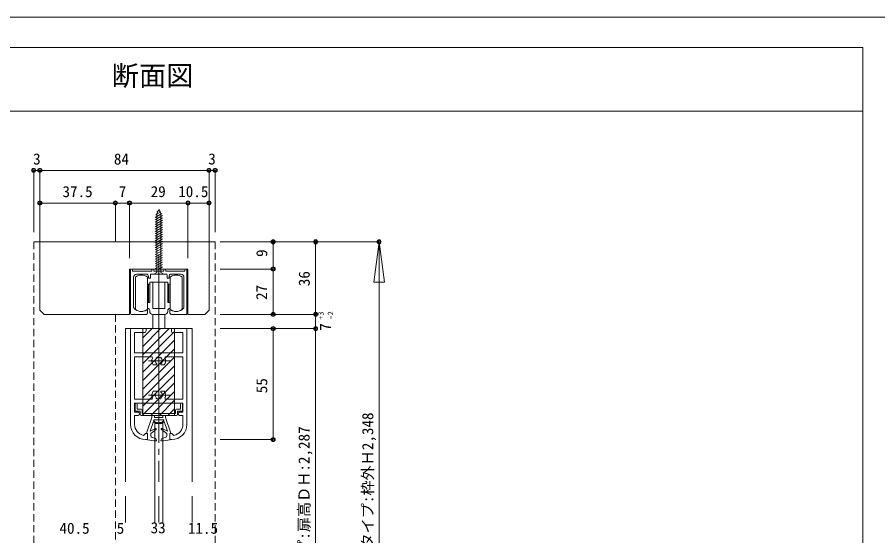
# Model space of a CAD drawing. Units: millimetres on the paper, enlarged 5 times, with parts at other scales. Extents: x -992 to 1008, y -685 to 700.
# Drawn here: x -502 to 210, y 272 to 700 of the extents above; entities that cross this region are included whole.
import ezdxf
from ezdxf.enums import TextEntityAlignment as Align

# ---------------------------------------------------------------- set-up
doc = ezdxf.new("R2010")
doc.units = ezdxf.units.MM
doc.header["$LTSCALE"] = 5
doc.header["$PDMODE"] = 32
doc.header["$PDSIZE"] = 2.5
doc.linetypes.add('CHAIN1', pattern=[8, 5, -1, 1, -1])
doc.linetypes.add('DASHED1', pattern=[1.8, 1.2, -0.6])
for name, color, linetype, lineweight in [('1-0_H-SYM', 7, 'Continuous', 20), ('1-1_0', 7, 'Continuous', 20), ('2-0_18', 7, 'Continuous', 18)]:
    doc.layers.add(name, color=color, linetype=linetype, lineweight=lineweight)
doc.styles.add('ＭＳ ゴシック', font='')
doc.styles.get('ＭＳ ゴシック').set_extended_font_data('MS Gothic')

msp = doc.modelspace()

# ---------------------------------------------------------------- linework, layer by layer
at = {"layer": '1-0_H-SYM'}
for p, q in [((-967.5, 675), (197.5, 675)), ((197.5, 675), (197.5, -26.25)), ((-967.5, 622.5), (197.5, 622.5)), ((-967.5, 622.5), (197.5, 622.5))]:
    msp.add_line(p, q, dxfattribs=at)
at = {"layer": '1-1_0'}
for p in [(-967.5, 675), (197.5, -26.25)]:
    msp.add_line(p, (197.5, 675), dxfattribs=at)
msp.add_lwpolyline([(-992.5, -685), (1007.5, -685), (1007.5, 700), (-992.5, 700)], close=True, dxfattribs=at)
at = {"layer": '2-0_18', "color": 4}
for p, q in [((-487.878, 573.464), (-487.878, 522.481)), ((-487.878, 573.464), (-482.878, 573.464)), ((-482.878, 573.464), (-482.878, 522.481)), ((-482.878, 573.464), (-342.878, 573.464)), ((-342.878, 573.464), (-342.878, 522.481)), ((-342.878, 573.464), (-337.878, 573.464)), ((-337.878, 573.464), (-337.878, 522.481)), ((-482.878, 546.508), (-420.379, 546.508)), ((-482.878, 546.508), (-482.878, 500.93)), ((-420.379, 546.508), (-408.712, 546.508)), ((-420.379, 546.508), (-420.379, 514.439)), ((-408.712, 546.508), (-408.712, 500.93)), ((-408.712, 546.508), (-360.378, 546.508)), ((-360.378, 546.508), (-360.378, 500.93)), ((-360.378, 546.508), (-342.878, 546.508)), ((-342.878, 546.508), (-342.878, 500.93)), ((-254.856, 514.439), (-333.853, 514.439)), ((-289.947, 514.439), (-333.853, 514.439)), ((-298.963, 514.439), (-202.332, 514.439)), ((-289.947, 491.939), (-289.947, 514.439)), ((-254.856, 454.439), (-254.856, 514.439)), ((-202.332, 514.439), (-202.332, 60.553)), ((-333.853, 491.939), (-289.947, 491.939)), ((-289.947, 491.939), (-333.853, 491.939)), ((-289.947, 491.939), (-289.947, 454.439)), ((-254.856, 454.439), (-333.853, 454.439)), ((-333.853, 454.439), (-289.947, 454.439)), ((-254.856, 454.439), (-254.856, 80.51)), ((-333.853, 442.721), (-289.947, 442.721)), ((-254.856, 442.721), (-324.52, 442.721)), ((-289.947, 442.721), (-289.947, 351.054)), ((-333.853, 351.054), (-289.947, 351.054))]:
    msp.add_line(p, q, dxfattribs=at)
at = {"layer": '2-0_18'}
for p, q in [((-384.545, 541.054), (-386.212, 537.693)), ((-384.545, 541.054), (-382.879, 537.693)), ((-387.545, 534.62), (-381.891, 537.885)), ((-387.545, 532.696), (-381.545, 536.16)), ((-387.545, 530.771), (-381.545, 534.235)), ((-387.094, 536.805), (-382.724, 539.328)), ((-386.212, 537.314), (-386.343, 537.239)), ((-386.212, 489.221), (-386.212, 537.693)), ((-386.115, 539.295), (-383.558, 540.771)), ((-382.879, 537.693), (-382.879, 489.221)), ((-387.545, 528.847), (-381.545, 532.311)), ((-387.545, 526.922), (-381.545, 530.386)), ((-387.545, 524.997), (-381.545, 528.462)), ((-387.545, 524.997), (-384.221, 526.916)), ((-387.545, 523.073), (-381.545, 526.537)), ((-387.545, 521.148), (-381.545, 524.613)), ((-387.545, 517.299), (-381.545, 520.763)), ((-337.878, 514.439), (-487.878, 514.439)), ((-482.878, 457.974), (-482.878, 514.439)), ((-387.545, 515.375), (-381.545, 518.839)), ((-387.545, 513.451), (-381.545, 516.915)), ((-387.545, 511.526), (-381.545, 514.99)), ((-387.545, 509.601), (-381.545, 513.065)), ((-342.878, 457.974), (-342.878, 514.439)), ((-387.545, 507.677), (-381.545, 511.141)), ((-387.545, 505.752), (-381.545, 509.217)), ((-387.545, 503.828), (-381.545, 507.292)), ((-387.545, 501.903), (-381.545, 505.368)), ((-387.545, 499.979), (-381.545, 503.443)), ((-387.545, 498.054), (-381.545, 501.518)), ((-387.545, 496.13), (-381.545, 499.594)), ((-408.712, 491.939), (-360.378, 491.939)), ((-408.712, 454.439), (-408.712, 491.939)), ((-407.879, 491.054), (-407.879, 491.096)), ((-407.879, 491.069), (-407.879, 455.221)), ((-407.879, 491.054), (-407.879, 455.221)), ((-406.212, 490.221), (-406.212, 491.054)), ((-390.379, 491.054), (-390.379, 490.221)), ((-388.712, 490.221), (-388.712, 491.054)), ((-387.545, 494.205), (-381.545, 497.669)), ((-387.545, 492.281), (-381.545, 495.745)), ((-384.804, 491.939), (-381.545, 493.82)), ((-380.379, 491.054), (-380.379, 490.221)), ((-378.712, 490.221), (-378.712, 491.054)), ((-362.879, 490.221), (-362.879, 491.054)), ((-361.212, 454.387), (-361.212, 491.054)), ((-360.378, 454.439), (-360.378, 491.939)), ((-390.379, 490.221), (-406.212, 490.221)), ((-405.379, 485.221), (-405.379, 460.185)), ((-403.879, 458.554), (-403.879, 485.221)), ((-402.879, 487.721), (-394.712, 487.721)), ((-393.879, 485.221), (-393.879, 458.554)), ((-380.379, 490.221), (-388.712, 490.221)), ((-386.212, 489.221), (-388.712, 487.721)), ((-381.545, 487.721), (-387.545, 487.721)), ((-381.545, 487.721), (-387.545, 487.721)), ((-382.879, 487.721), (-386.212, 487.721)), ((-382.879, 487.721), (-386.212, 487.721)), ((-385.045, 487.721), (-384.545, 488.221)), ((-384.545, 488.221), (-384.045, 487.721)), ((-384.045, 487.721), (-378.212, 487.721)), ((-382.879, 489.221), (-380.379, 487.721)), ((-362.879, 490.221), (-378.712, 490.221)), ((-377.712, 487.221), (-377.712, 484.387)), ((-377.712, 484.387), (-376.045, 484.387)), ((-376.045, 484.387), (-376.045, 486.054)), ((-375.212, 458.554), (-375.212, 485.221)), ((-374.379, 487.721), (-366.212, 487.721)), ((-365.212, 485.221), (-365.212, 458.554)), ((-363.712, 460.185), (-363.712, 485.221)), ((-393.879, 479.387), (-392.045, 479.387)), ((-392.879, 479.387), (-392.879, 464.388)), ((-392.045, 464.388), (-392.045, 481.054)), ((-392.045, 481.054), (-377.045, 481.054)), ((-389.545, 481.054), (-389.545, 459.388)), ((-379.545, 459.388), (-379.545, 481.054)), ((-377.045, 481.054), (-377.045, 464.388)), ((-377.045, 479.387), (-375.212, 479.387)), ((-376.212, 479.387), (-376.212, 464.388)), ((-393.879, 464.388), (-392.045, 464.388)), ((-377.045, 464.388), (-375.212, 464.388)), ((-482.878, 457.974), (-479.343, 454.439)), ((-393.879, 459.388), (-393.712, 459.388)), ((-393.712, 456.054), (-393.712, 457.721)), ((-392.045, 456.888), (-392.045, 457.721)), ((-389.545, 459.388), (-379.545, 459.388)), ((-377.045, 456.888), (-377.045, 457.721)), ((-375.379, 459.388), (-375.212, 459.388)), ((-375.379, 457.721), (-375.379, 456.054)), ((-346.414, 454.439), (-342.878, 457.974)), ((-479.343, 454.439), (-408.712, 454.439)), ((-407.045, 454.387), (-395.379, 454.387)), ((-389.545, 454.439), (-389.545, 442.772)), ((-389.545, 454.388), (-389.545, 442.721)), ((-389.545, 454.388), (-389.545, 442.721)), ((-379.545, 454.387), (-389.545, 454.387)), ((-379.545, 442.772), (-379.545, 454.439)), ((-379.545, 442.721), (-379.545, 454.388)), ((-379.545, 442.721), (-379.545, 454.387)), ((-373.712, 454.387), (-361.212, 454.387)), ((-346.414, 454.439), (-360.378, 454.439)), ((-412.045, 442.721), (-394.962, 442.721)), ((-412.045, 316.148), (-412.045, 442.721)), ((-407.879, 441.887), (-407.879, 363.554)), ((-397.712, 442.17), (-397.161, 442.721)), ((-397.712, 435.099), (-390.09, 442.721)), ((-397.712, 428.028), (-383.019, 442.721)), ((-397.712, 420.957), (-375.948, 442.721)), ((-397.712, 371.054), (-397.712, 442.721)), ((-389.545, 442.721), (-379.545, 442.721)), ((-374.129, 442.721), (-357.045, 442.721)), ((-361.212, 363.554), (-361.212, 441.887)), ((-357.045, 442.721), (-357.045, 316.148)), ((-396.629, 439.387), (-404.545, 439.387)), ((-404.545, 422.721), (-404.545, 439.387)), ((-397.712, 413.886), (-371.379, 440.219)), ((-364.545, 439.387), (-372.462, 439.387)), ((-364.545, 439.387), (-364.545, 422.721)), ((-397.712, 406.815), (-371.379, 433.148)), ((-404.545, 422.721), (-364.545, 422.721)), ((-397.712, 399.744), (-371.379, 426.077)), ((-404.545, 419.387), (-390.545, 419.387)), ((-404.545, 384.387), (-404.545, 419.387)), ((-397.712, 392.673), (-371.379, 419.006)), ((-389.128, 412.721), (-386.831, 412.721)), ((-379.963, 412.721), (-382.259, 412.721)), ((-378.545, 419.387), (-364.545, 419.387)), ((-364.545, 419.387), (-364.545, 384.387)), ((-397.712, 385.601), (-371.379, 411.935)), ((-397.712, 378.53), (-371.379, 404.864)), ((-397.712, 371.459), (-371.379, 397.793)), ((-390.545, 384.387), (-404.545, 384.387)), ((-391.046, 371.054), (-371.379, 390.722)), ((-386.831, 391.054), (-389.128, 391.054)), ((-382.259, 391.054), (-379.963, 391.054)), ((-364.545, 384.387), (-378.545, 384.387)), ((-364.545, 381.054), (-404.545, 381.054)), ((-404.545, 381.054), (-404.545, 373.554)), ((-404.129, 380.221), (-404.129, 375.221)), ((-402.462, 376.054), (-402.462, 380.221)), ((-383.975, 371.054), (-371.379, 383.651)), ((-364.962, 375.221), (-364.962, 380.221)), ((-364.545, 373.554), (-364.545, 381.054)), ((-404.545, 373.554), (-401.629, 373.554)), ((-399.129, 376.054), (-402.462, 376.054)), ((-399.129, 371.054), (-369.962, 371.054)), ((-371.379, 371.054), (-397.712, 371.054)), ((-390.212, 369.387), (-390.212, 370.221)), ((-389.379, 371.054), (-388.879, 371.054)), ((-388.045, 370.221), (-388.045, 369.387)), ((-381.045, 369.387), (-381.045, 370.221)), ((-380.212, 371.054), (-379.712, 371.054)), ((-378.879, 370.221), (-378.879, 369.387)), ((-376.904, 371.054), (-371.379, 376.579)), ((-364.545, 373.554), (-367.462, 373.554)), ((-367.462, 371.054), (-364.545, 371.054)), ((-364.545, 363.554), (-364.545, 371.054)), ((-388.045, 369.387), (-381.06, 369.387)), ((-387.879, 364.387), (-381.212, 364.387)), ((-387.879, 316.148), (-387.879, 364.387)), ((-381.212, 364.387), (-381.212, 316.148)), ((-380.447, 367.221), (-380.282, 366.721)), ((-380.282, 366.721), (-380.413, 366.721)), ((-380.079, 366.105), (-377.375, 357.887)), ((-378.879, 369.387), (-374.545, 356.221)), ((-395.379, 356.054), (-397.045, 354.54)), ((-393.712, 356.054), (-395.379, 356.054)), ((-393.712, 350.721), (-393.712, 356.054)), ((-393.712, 356.054), (-393.712, 351.054)), ((-391.212, 356.054), (-386.75, 359.317)), ((-391.212, 354.368), (-391.212, 356.054)), ((-382.341, 359.317), (-377.879, 356.054)), ((-377.375, 357.887), (-381.817, 360.166)), ((-377.879, 356.054), (-377.879, 354.368)), ((-374.545, 356.221), (-375.379, 356.054)), ((-375.379, 356.054), (-375.379, 350.721)), ((-375.379, 351.054), (-375.379, 356.054)), ((-395.379, 351.054), (-393.712, 351.054)), ((-382.045, 352.054), (-382.691, 350.338)), ((-379.156, 352.747), (-382.045, 352.054)), ((-375.379, 351.054), (-373.712, 351.054)), ((-387.879, 282.405), (-387.879, 332.32)), ((-381.212, 332.32), (-381.212, 282.405)), ((-381.212, 304.318), (-381.212, 326.236)), ((-387.879, 313.249), (-387.879, 304.318)), ((-412.045, 282.405), (-412.045, 304.318)), ((-357.045, 304.318), (-357.045, 282.405))]:
    msp.add_line(p, q, dxfattribs=at)
at = {"layer": '2-0_18', "linetype": 'DASHED1', "lineweight": 20}
for p, q in [((-487.878, 514.439), (-487.878, 50.51)), ((-337.878, 514.439), (-337.878, 50.51)), ((-420.379, 454.439), (-420.379, 50.51))]:
    msp.add_line(p, q, dxfattribs=at)
at = {"layer": '2-0_18', "linetype": 'CHAIN1'}
for p, q in [((-384.545, 504.055), (-384.545, 371.791)), ((-384.545, 496.091), (-384.545, 447.821)), ((-384.545, 496.091), (-384.545, 447.821)), ((-384.545, 496.091), (-384.545, 447.821)), ((-384.545, 487.757), (-384.545, 439.488)), ((-384.545, 486.155), (-384.545, 363.458)), ((-374.58, 416.054), (-392.913, 416.054)), ((-392.913, 387.721), (-374.58, 387.721)), ((-384.545, 373.396), (-384.545, 316.148)), ((-384.545, 282.405), (-384.545, 304.318))]:
    msp.add_line(p, q, dxfattribs=at)
at = {"layer": '2-0_18', "linetype": 'DASHED1'}
msp.add_line((-384.545, 473.764), (-384.545, 351.407), dxfattribs=at)
at = {"layer": '2-0_18'}
for points in [[(-387.545, 519.224), (-381.563, 522.678), (-381.545, 522.688)], [(-393.045, 486.054), (-393.045, 484.387), (-391.379, 484.387), (-391.379, 487.221)], [(-390.879, 487.721), (-385.074, 487.721), (-385.045, 487.721)], [(-407.045, 442.721), (-394.962, 442.721), (-394.962, 441.054)], [(-397.712, 442.721), (-371.379, 442.721), (-371.379, 371.054)], [(-374.129, 441.054), (-374.129, 442.721), (-362.045, 442.721)], [(-366.629, 380.221), (-366.629, 376.054), (-369.962, 376.054)], [(-401.629, 371.054), (-404.545, 371.054), (-404.545, 363.554)], [(-403.295, 374.388), (-399.962, 374.388), (-399.962, 371.887)], [(-370.795, 375.221), (-370.795, 372.721), (-398.295, 372.721), (-398.295, 375.221)], [(-369.129, 371.887), (-369.129, 374.388), (-365.795, 374.388)], [(-393.712, 356.054), (-394.545, 356.221), (-390.212, 369.387)], [(-387.273, 360.166), (-391.716, 357.887), (-389.011, 366.105)], [(-388.678, 366.721), (-388.809, 366.721), (-388.644, 367.221), (-380.447, 367.221)], [(-372.045, 354.54), (-373.712, 356.054), (-375.379, 356.054)], [(-386.4, 350.338), (-387.045, 352.054), (-389.934, 352.747)]]:
    msp.add_lwpolyline(points, dxfattribs=at)
at = {"layer": '2-0_18', "color": 4}
msp.add_lwpolyline([(-206.665, 481.105), (-202.332, 514.439), (-197.998, 481.105)], close=True, dxfattribs=at)
for centre in [(-487.878, 573.464), (-482.878, 573.464), (-342.878, 573.464), (-337.878, 573.464), (-482.878, 546.508), (-420.379, 546.508), (-408.712, 546.508), (-360.378, 546.508), (-342.878, 546.508), (-289.947, 514.439), (-254.856, 514.439), (-202.332, 514.439), (-289.947, 491.939), (-289.947, 454.439), (-254.856, 454.439), (-289.947, 442.721), (-254.856, 442.721), (-289.947, 351.054)]:
    msp.add_circle(centre, 1.667, dxfattribs=at)
at = {"layer": '2-0_18'}
for centre, radius, start, end in [((-407.045, 491.054), 0.833, 0, 180), ((-389.545, 491.054), 0.833, 0, 180), ((-379.545, 491.054), 0.833, 0, 180), ((-362.045, 491.054), 0.833, 0, 180), ((-402.879, 485.221), 2.5, 90, 180), ((-398.879, 478.554), 8.333, 53.1301, 126.86988), ((-394.712, 486.054), 1.667, 0, 90), ((-390.879, 487.221), 0.5, 90, 180), ((-378.212, 487.221), 0.5, 0, 90), ((-374.379, 486.054), 1.667, 90, 180), ((-370.212, 478.554), 8.333, 53.1301, 126.86988), ((-366.212, 485.221), 2.5, 0, 90), ((-404.879, 460.185), 0.5, 180, 220.00775), ((-398.879, 465.221), 8.333, 220.00775, 301.89077), ((-398.879, 465.221), 8.333, 233.13009, 306.86988), ((-395.379, 456.054), 1.667, 270, 0), ((-394.212, 457.721), 0.5, 0, 121.89077), ((-393.712, 457.721), 1.667, 0, 90), ((-389.545, 456.888), 2.5, 180, 270), ((-379.545, 456.888), 2.5, 270, 0), ((-375.379, 457.721), 1.667, 90, 180), ((-374.879, 457.721), 0.5, 58.10921, 180), ((-373.712, 456.054), 1.667, 180, 270), ((-370.212, 465.221), 8.333, 233.13009, 306.86988), ((-370.212, 465.221), 8.333, 238.1092, 319.99223), ((-364.212, 460.185), 0.5, 319.99223, 0), ((-407.045, 455.221), 0.833, 180, 270), ((-407.045, 441.887), 0.833, 90, 180), ((-362.045, 441.887), 0.833, 0, 90), ((-396.629, 441.054), 1.667, 270, 0), ((-372.462, 441.054), 1.667, 180, 270), ((-390.545, 418.554), 0.833, 337.38012, 90), ((-384.545, 416.054), 5.667, 157.38012, 216.03187), ((-387.045, 416.054), 0.833, 112.0243, 247.97567), ((-384.545, 416.054), 2.917, 135.35887, 164.64111), ((-384.545, 416.054), 2.917, 195.35887, 229.81588), ((-386.831, 413.347), 0.626, 270, 49.81589), ((-385.795, 418.219), 0.833, 52.02431, 187.97567), ((-384.545, 416.054), 2.917, 75.35887, 104.64111), ((-383.295, 418.219), 0.833, 352.0243, 127.97567), ((-382.259, 413.347), 0.626, 130.18409, 270), ((-384.545, 416.054), 2.917, 310.18409, 344.64111), ((-384.545, 416.054), 2.917, 15.35887, 44.64111), ((-382.045, 416.054), 0.833, 292.0243, 67.97568), ((-384.545, 416.054), 5.667, 323.9681, 22.61986), ((-378.545, 418.554), 0.833, 90, 202.61985), ((-390.545, 385.221), 0.833, 270, 22.61986), ((-384.545, 387.721), 5.667, 143.9681, 202.61985), ((-387.045, 387.721), 0.833, 112.0243, 247.97567), ((-384.545, 387.721), 2.917, 130.18409, 164.64111), ((-384.545, 387.721), 2.917, 195.35887, 224.64111), ((-386.831, 390.428), 0.626, 310.18409, 90), ((-385.795, 385.556), 0.833, 172.0243, 307.97567), ((-384.545, 387.721), 2.917, 255.35887, 284.64111), ((-383.295, 385.556), 0.833, 232.0243, 7.97568), ((-382.259, 390.428), 0.626, 90, 229.81588), ((-384.545, 387.721), 2.917, 15.35887, 49.81589), ((-384.545, 387.721), 2.917, 315.35887, 344.64111), ((-382.045, 387.721), 0.833, 292.0243, 67.97568), ((-384.545, 387.721), 5.667, 337.38012, 36.03188), ((-378.545, 385.221), 0.833, 157.38012, 270), ((-403.295, 380.221), 0.833, 0, 180), ((-365.795, 380.221), 0.833, 0, 180), ((-403.295, 375.221), 0.833, 180, 270), ((-401.629, 372.304), 1.25, 270, 90), ((-399.129, 371.887), 0.833, 180, 270), ((-399.129, 375.221), 0.833, 0, 90), ((-389.379, 370.221), 0.833, 90, 180), ((-388.879, 370.221), 0.833, 0, 90), ((-380.212, 370.221), 0.833, 90, 180), ((-379.712, 370.221), 0.833, 0, 90), ((-369.962, 375.221), 0.833, 90, 180), ((-369.962, 371.887), 0.833, 270, 0), ((-367.462, 372.304), 1.25, 90, 270), ((-365.795, 375.221), 0.833, 270, 0), ((-395.379, 363.554), 12.5, 180, 270), ((-395.379, 363.554), 9.167, 180, 259.5243), ((-386.096, 367.721), 3.333, 208.99504, 277.34954), ((-388.678, 366.554), 0.167, 24.31573, 90), ((-386.096, 367.721), 2.667, 204.31573, 277.34954), ((-385.712, 364.745), 0.333, 277.34954, 97.34955), ((-383.379, 364.745), 0.333, 82.65044, 262.65043), ((-382.995, 367.721), 3.333, 262.65043, 331.00494), ((-382.995, 367.721), 2.667, 262.65043, 335.68424), ((-380.413, 366.554), 0.167, 90, 155.68424), ((-373.712, 363.554), 12.5, 270, 0), ((-373.712, 363.554), 9.167, 280.47567, 0), ((-387.045, 359.721), 0.5, 306.17922, 117.15097), ((-382.045, 359.721), 0.5, 62.84901, 233.82075), ((-380.358, 432.977), 83.333, 260.77896, 265.60971), ((-389.545, 354.368), 1.667, 180, 256.50425), ((-386.712, 350.221), 0.333, 265.60971, 20.60968), ((-382.379, 350.221), 0.333, 159.3903, 274.39027), ((-388.732, 432.977), 83.333, 274.39027, 279.22102), ((-379.545, 354.368), 1.667, 283.49572, 0)]:
    msp.add_arc(centre, radius, start, end, dxfattribs=at)
at = {"layer": '2-0_18', "color": 5}
for p in [(-487.878, 573.464), (-482.878, 573.464), (-342.878, 573.464), (-337.878, 573.464), (-482.878, 546.508), (-420.379, 546.508), (-408.712, 546.508), (-360.378, 546.508), (-342.878, 546.508), (-289.947, 514.439), (-254.856, 514.439), (-202.332, 514.439), (-289.947, 491.939), (-289.947, 454.439), (-254.856, 454.439), (-289.947, 442.721), (-254.856, 442.721), (-289.947, 351.054)]:
    msp.add_point(p, dxfattribs=at)
at = {"layer": '2-0_18', "color": 4}
for p in [(-289.947, 491.939), (-289.947, 454.439), (-254.856, 454.439), (-289.947, 442.721), (-254.856, 442.721), (-289.947, 351.054)]:
    msp.add_point(p, dxfattribs=at)

# ---------------------------------------------------------------- texts
at = {"layer": '1-1_0', "style": 'ＭＳ ゴシック'}
msp.add_text('断面図', height=16.5, dxfattribs=at).set_placement((-423.371, 638.489), align=Align.BOTTOM_LEFT)
at = {"layer": '2-0_18', "style": 'ＭＳ ゴシック'}
for s, p in [('3', (-488.433, 575.549)), ('84', (-421.628, 575.547)), ('3', (-343.602, 575.605)), ('37.5', (-464.129, 548.591)), ('7', (-417.629, 548.58)), ('29', (-391.212, 548.591)), ('10.5', (-368.426, 548.591)), ('40.5', (-466.629, 270.48)), ('5', (-419.294, 270.461)), ('33', (-391.258, 270.877)), ('11.5', (-360.424, 270.48))]:
    msp.add_text(s, height=9.164, dxfattribs=at).set_placement(p, align=Align.BOTTOM_LEFT)
for s, height, p in [('9', 9.164, (-292.031, 501.939)), ('36', 9.164, (-256.94, 477.772)), ('27', 9.164, (-292.159, 466.402)), ('+3', 4.582, (-246.858, 449.943)), ('-2', 4.582, (-238.958, 450.319)), ('7', 9.164, (-239.496, 441.002)), ('55', 9.164, (-292.059, 389.327)), ('８尺タイプ:枠外Ｈ2,348', 9.164, (-204.441, 236.044)), ('８尺タイプ:扉高ＤＨ:2,287', 9.164, (-257.108, 205.829))]:
    msp.add_text(s, height=height, rotation=90, dxfattribs=at).set_placement(p, align=Align.BOTTOM_LEFT)

doc.saveas('drawing.dxf')
